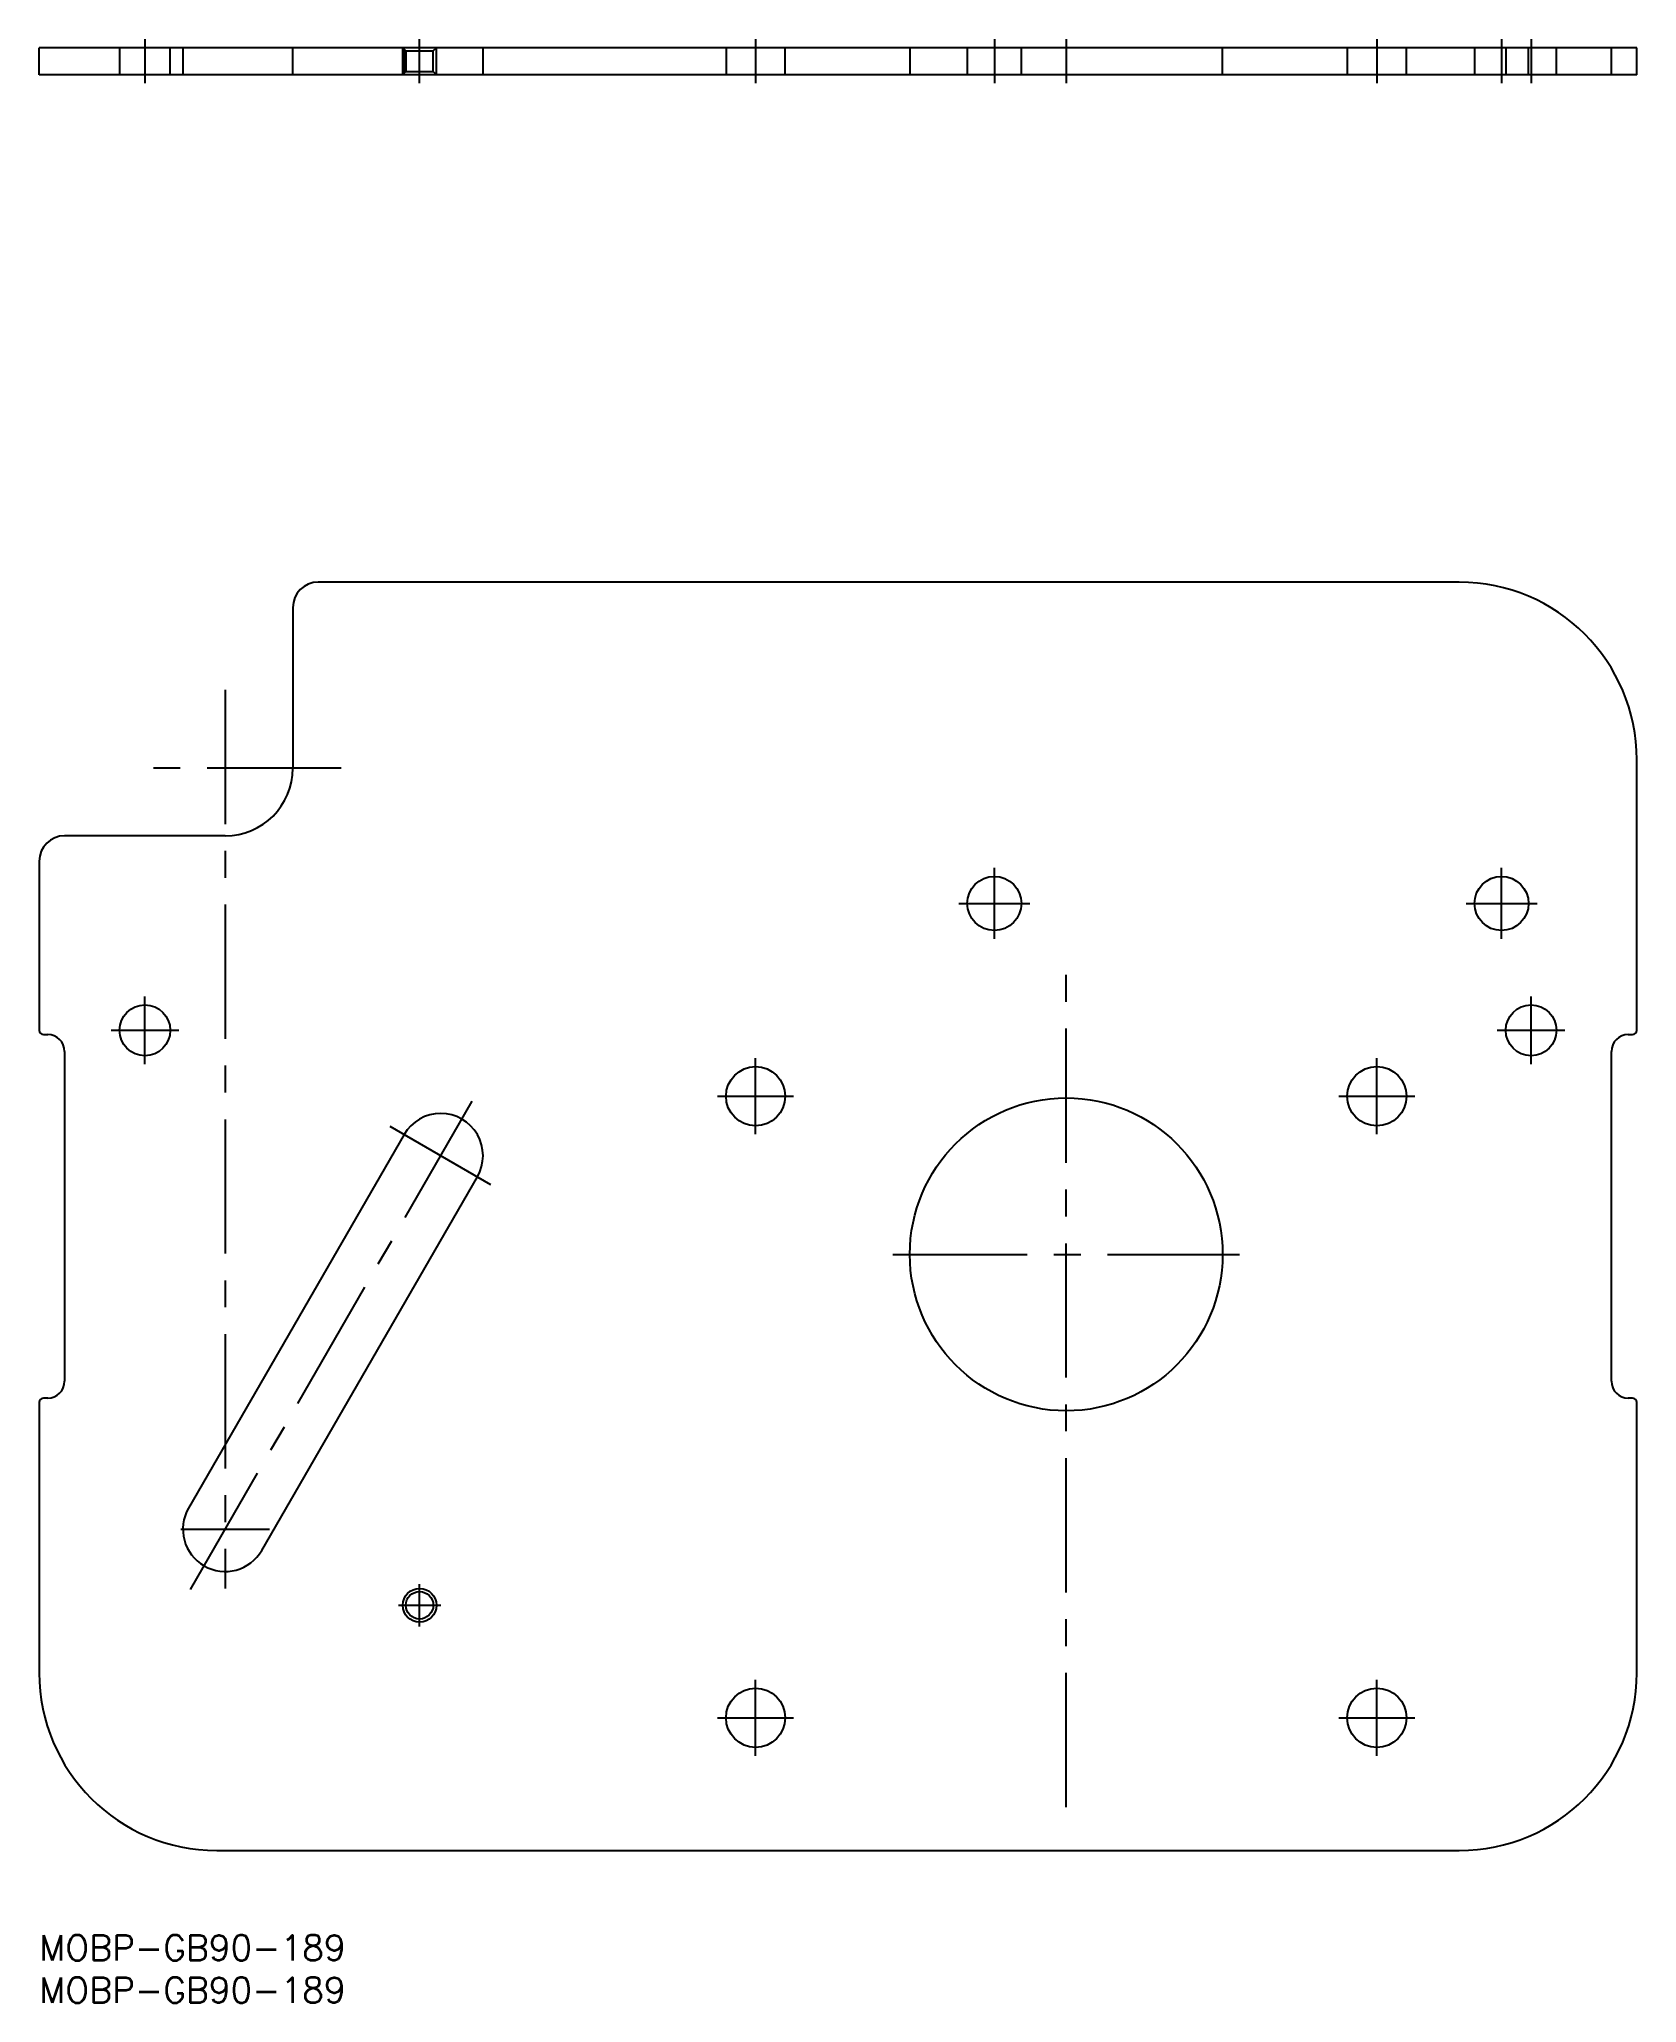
# Model space of a CAD drawing. Extents: x 0 to 189, y -8 to 224.
import ezdxf

# ---------------------------------------------------------------- set-up
doc = ezdxf.new("R2010")
doc.units = 0
doc.header["$LTSCALE"] = 0.5
doc.linetypes.add('CENTER', pattern=[50.8, 31.75, -6.35, 6.35, -6.35])
doc.linetypes.add('DASHED', pattern=[19.05, 12.7, -6.35])
for name, color, linetype in [('MSM_CENTER', 1, 'CENTER'), ('MSM_CONTINUOUS', 7, 'CONTINUOUS'), ('MSM_DASHED', 4, 'DASHED'), ('MSM_NARROW', 5, 'CONTINUOUS'), ('MSM_PART_NUMBER', 7, 'CONTINUOUS')]:
    doc.layers.add(name, color=color, linetype=linetype)
doc.styles.get("Standard").update_dxf_attribs({"font": 'txt.shx', "height": 3, "bigfont": 'bigfont.shx'})

msp = doc.modelspace()

# ---------------------------------------------------------------- linework, layer by layer
at = {"layer": 'MSM_CENTER'}
for p, q in [((12.5, 224.2), (12.5, 219)), ((45, 219), (45, 224.2)), ((84.75, 224.2), (84.75, 219)), ((113, 224.2), (113, 219)), ((121.5, 224.2), (121.5, 219)), ((158.25, 224.2), (158.25, 219)), ((173, 224.2), (173, 219)), ((176.5, 224.2), (176.5, 219)), ((22, 147.27), (22, 41)), ((35.73, 138), (11.17, 138)), ((113, 117.8), (113, 126.2)), ((173, 117.8), (173, 126.2)), ((108.8, 122), (117.2, 122)), ((168.8, 122), (177.2, 122)), ((121.5, 15.13), (121.5, 114.16)), ((12.5, 103), (12.5, 111)), ((176.5, 103), (176.5, 111)), ((8.5, 107), (16.5, 107)), ((172.5, 107), (180.5, 107)), ((84.75, 94.7), (84.75, 103.7)), ((158.25, 94.7), (158.25, 103.7)), ((17.89, 40.87), (51.35, 98.84)), ((80.25, 99.2), (89.25, 99.2)), ((153.75, 99.2), (162.75, 99.2)), ((41.47, 95.65), (53.39, 88.76)), ((101, 80.5), (142, 80.5)), ((16.75, 48), (27.25, 48)), ((45, 36.5), (45, 41.5)), ((42.5, 39), (47.5, 39)), ((84.75, 21.2), (84.75, 30.2)), ((158.25, 21.2), (158.25, 30.2)), ((80.25, 25.7), (89.25, 25.7)), ((153.75, 25.7), (162.75, 25.7))]:
    msp.add_line(p, q, dxfattribs=at)
at = {"layer": 'MSM_CONTINUOUS'}
for p, q in [((0, 220), (0, 223.2)), ((189, 223.2), (0, 223.2)), ((30, 220), (30, 223.2)), ((189, 220), (189, 223.2)), ((189, 220), (0, 220)), ((168, 160), (33, 160)), ((30, 157), (30, 138)), ((189, 107), (189, 139)), ((22, 130), (3, 130)), ((0, 127), (0, 107)), ((0.5, 106.5), (1, 106.5)), ((3, 104.5), (3, 65.5)), ((186, 65.5), (186, 104.5)), ((188, 106.5), (188.5, 106.5)), ((43.17, 94.67), (17.67, 50.5)), ((26.33, 45.5), (51.83, 89.67)), ((0, 63), (0, 31)), ((1, 63.5), (0.5, 63.5)), ((188.5, 63.5), (188, 63.5)), ((189, 31), (189, 63)), ((21, 10), (168, 10))]:
    msp.add_line(p, q, dxfattribs=at)
for centre, radius in [((113, 122), 3.2), ((173, 122), 3.2), ((12.5, 107), 3), ((176.5, 107), 3), ((84.75, 99.2), 3.5), ((158.25, 99.2), 3.5), ((121.5, 80.5), 18.5), ((45, 39), 1.62), ((84.75, 25.7), 3.5), ((158.25, 25.7), 3.5)]:
    msp.add_circle(centre, radius, dxfattribs=at)
for centre, radius, start, end in [((33, 157), 3, 90, 180), ((168, 139), 21, 0, 90), ((22, 138), 8, 270, 0), ((3, 127), 3, 90, 180), ((0.5, 107), 0.5, 180, 270), ((188.5, 107), 0.5, 270, 0), ((1, 104.5), 2, 0, 90), ((188, 104.5), 2, 90, 180), ((47.5, 92.17), 5, 330, 150), ((1, 65.5), 2, 270, 0), ((188, 65.5), 2, 180, 270), ((0.5, 63), 0.5, 90, 180), ((188.5, 63), 0.5, 0, 90), ((22, 48), 5, 150, 330), ((21, 31), 21, 180, 270), ((168, 31), 21, 270, 0)]:
    msp.add_arc(centre, radius, start, end, dxfattribs=at)
at = {"layer": 'MSM_DASHED'}
for p, q in [((9.5, 223.2), (9.5, 220)), ((15.5, 220), (15.5, 223.2)), ((17, 223.2), (17, 220)), ((43, 223.2), (43.38, 222.82)), ((43, 220), (43, 223.2)), ((43.17, 220), (43.17, 223.2)), ((46.62, 222.82), (47, 223.2)), ((47, 220), (47, 223.2)), ((52.5, 220), (52.5, 223.2)), ((81.25, 223.2), (81.25, 220)), ((88.25, 220), (88.25, 223.2)), ((103, 223.2), (103, 220)), ((109.8, 223.2), (109.8, 220)), ((116.2, 220), (116.2, 223.2)), ((140, 220), (140, 223.2)), ((154.75, 223.2), (154.75, 220)), ((161.75, 220), (161.75, 223.2)), ((169.8, 223.2), (169.8, 220)), ((173.5, 223.2), (173.5, 220)), ((176.2, 220), (176.2, 223.2)), ((179.5, 220), (179.5, 223.2)), ((186, 220), (186, 223.2)), ((43.38, 222.82), (43.38, 220.38)), ((43.38, 222.82), (46.62, 222.82)), ((46.62, 220.38), (46.62, 222.82)), ((43.38, 220.38), (43, 220)), ((43.38, 220.38), (46.62, 220.38)), ((47, 220), (46.62, 220.38))]:
    msp.add_line(p, q, dxfattribs=at)
at = {"layer": 'MSM_NARROW'}
msp.add_circle((45, 39), 2, dxfattribs=at)

# ---------------------------------------------------------------- texts
at = {"layer": 'MSM_PART_NUMBER'}
for p in [(0, -3), (0, -8)]:
    msp.add_text('MOBP-GB90-189', height=3, dxfattribs=at).set_placement(p)

doc.saveas('drawing.dxf')
